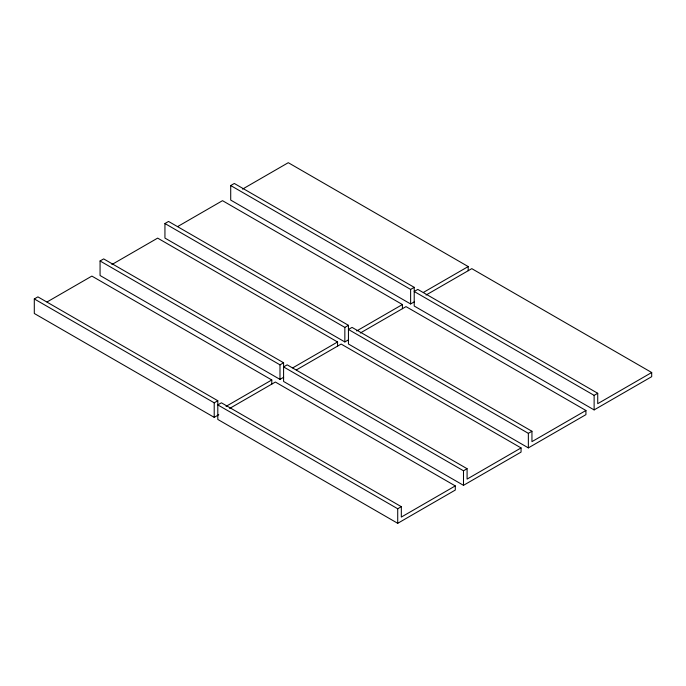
<?xml version="1.0" encoding="UTF-8"?>
<svg xmlns="http://www.w3.org/2000/svg" width="686" height="686" viewBox="0 0 686 686"><rect width="100%" height="100%" fill="white"/><g stroke="black" fill="none" stroke-linecap="round" stroke-linejoin="round"><path stroke-width="1.03" d="M218.783 414.721L214.212 417.354L34.3 313.485L34.3 298.942L37.902 296.867L217.805 400.735L217.805 419.438L397.717 523.307L455.29 490.061L455.29 485.911L275.378 382.042L229.639 408.444M283.635 377.274L279.982 379.384L100.07 275.515L100.07 260.972L103.672 258.896L283.584 362.765L283.584 381.459L463.496 485.328L521.06 452.091L521.06 447.932L341.156 344.063L296.326 369.943M348.505 339.827L344.844 341.937L164.94 238.068L164.94 223.525L168.533 221.441L348.445 325.318L348.445 344.012L528.357 447.881L585.93 414.644L585.93 410.485L406.018 306.616L360.279 333.027M414.275 301.849L410.622 303.958L230.71 200.089L230.71 185.546L234.312 183.471L414.215 287.34L414.215 306.033L594.127 409.911L651.7 376.665L651.7 372.515L471.788 268.646L426.049 295.049M47.042 301.969L91.873 276.089L271.785 379.967L271.785 384.117M111.904 264.53L157.643 238.119L337.555 341.988L337.555 346.147M177.683 226.552L222.504 200.672L402.416 304.541L402.416 308.691M242.544 189.104L288.283 162.693L468.195 266.562L468.195 270.721M34.3 298.942L214.212 402.811L217.805 400.735M100.07 260.972L279.982 364.841L283.584 362.765M164.94 223.525L344.844 327.394L348.445 325.318M230.71 185.546L410.622 289.415L414.215 287.34M226.046 406.369L271.785 379.967M292.733 367.868L337.555 341.988M356.677 330.952L402.416 304.541M423.365 292.442L468.195 266.562M401.319 506.688L221.406 402.811L217.805 404.894L397.717 508.763L401.319 506.688L401.319 517.072L455.29 485.911M467.089 468.71L287.177 364.841L283.584 366.916L463.496 470.785L467.089 468.71L467.089 479.094L521.06 447.932M531.95 431.262L352.047 327.394L348.445 329.469L528.357 433.338L531.95 431.262L531.95 441.647L585.93 410.485M597.729 393.284L417.817 289.415L414.215 291.499L594.127 395.368L597.729 393.284L597.729 403.677L651.7 372.515M594.127 395.368L594.127 409.911M528.357 433.338L528.357 447.881M463.496 470.785L463.496 485.328M410.622 289.415L410.622 303.958M397.717 508.763L397.717 523.307M344.844 327.394L344.844 341.937M279.982 364.841L279.982 379.384M214.212 402.811L214.212 417.354"/></g></svg>
